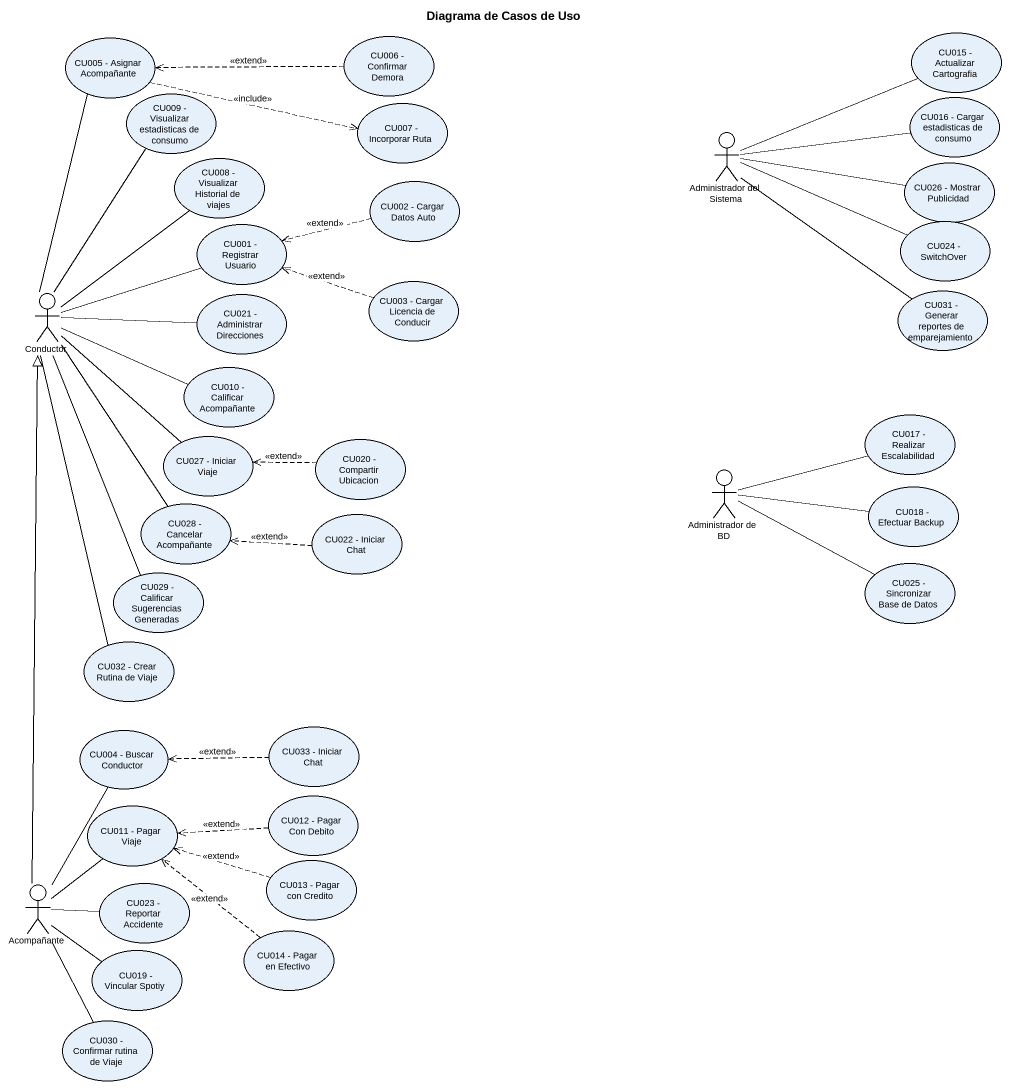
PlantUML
@startuml
title Diagrama de Casos de Uso
usecase "CU005 - Asignar Acompañante" as CU005_Asignar_Acompañante
usecase "CU006 - Confirmar Demora" as CU006_Confirmar_Demora
usecase "CU015 - Actualizar Cartografia" as CU015_Actualizar_Cartografia
usecase "CU009 - Visualizar estadisticas de consumo" as CU009_Visualizar
usecase "CU007 - Incorporar Ruta" as CU007_Incorporar_Ruta
usecase "CU016 - Cargar estadisticas de consumo" as CU016_Cargar_estadisticas
usecase "CU008 - Visualizar Historial de viajes" as CU008_Visualizar_Historial
actor "Administrador del Sistema" as Administrador_del_Sistema
usecase "CU026 - Mostrar Publicidad" as CU026_Mostrar_Publicidad
usecase "CU002 - Cargar Datos Auto" as CU002_Cargar_Datos_Auto
usecase "CU001 - Registrar Usuario" as CU001_Registrar_Usuario
usecase "CU024 - SwitchOver" as CU024_SwitchOver
actor Conductor
usecase "CU021 - Administrar Direcciones" as CU021_Administrar
usecase "CU003 - Cargar Licencia de Conducir" as CU003_Cargar_Licencia_de
usecase "CU031 - Generar reportes de emparejamiento" as CU031_Generar_reportes_de
usecase "CU010 - Calificar Acompañante" as CU010_Calificar_Acompañante
usecase "CU017 - Realizar Escalabilidad" as CU017_Realizar_Escalabilidad
usecase "CU027 - Iniciar Viaje" as CU027_Iniciar_Viaje
usecase "CU020 - Compartir Ubicacion" as CU020_Compartir_Ubicacion
actor "Administrador de BD" as Administrador_de_BD
usecase "CU028 - Cancelar Acompañante" as CU028_Cancelar_Acompañante
usecase "CU018 - Efectuar Backup" as CU018_Efectuar_Backup
usecase "CU022 - Iniciar Chat" as CU022_Iniciar_Chat
usecase "CU029 - Calificar Sugerencias Generadas" as CU029_Calificar_Sugerencias
usecase "CU025 - Sincronizar Base de Datos" as CU025_Sincronizar_Base_de
usecase "CU032 - Crear Rutina de Viaje" as CU032_Crear_Rutina_de_Viaje
usecase "CU004 - Buscar Conductor" as CU004_Buscar_Conductor
usecase "CU033 - Iniciar Chat" as CU033_Iniciar_Chat
usecase "CU011 - Pagar Viaje" as CU011_Pagar_Viaje
usecase "CU012 - Pagar Con Debito" as CU012_Pagar_Con_Debito
usecase "CU013 - Pagar con Credito" as CU013_Pagar_con_Credito
actor Acompañante
usecase "CU023 - Reportar Accidente" as CU023_Reportar_Accidente
usecase "CU014 - Pagar en Efectivo" as CU014_Pagar_en_Efectivo
usecase "CU019 - Vincular Spotiy" as CU019_Vincular_Spotiy
usecase "CU030 - Confirmar rutina de Viaje" as CU030_Confirmar_rutina_de
CU005_Asignar_Acompañante .right.> CU007_Incorporar_Ruta : <<include>>
CU006_Confirmar_Demora .left.> CU005_Asignar_Acompañante : <<extend>>
Administrador_del_Sistema -right- CU015_Actualizar_Cartografia
Administrador_del_Sistema -right- CU016_Cargar_estadisticas
Administrador_del_Sistema -right- CU026_Mostrar_Publicidad
Administrador_del_Sistema -right- CU024_SwitchOver
Administrador_del_Sistema -- CU031_Generar_reportes_de
CU002_Cargar_Datos_Auto .left.> CU001_Registrar_Usuario : <<extend>>
Conductor -up- CU005_Asignar_Acompañante
Conductor -up- CU009_Visualizar
Conductor -up- CU008_Visualizar_Historial
Conductor -right- CU001_Registrar_Usuario
Conductor -right- CU021_Administrar
Conductor -right- CU010_Calificar_Acompañante
Conductor -- CU027_Iniciar_Viaje
Conductor -- CU028_Cancelar_Acompañante
Conductor -- CU029_Calificar_Sugerencias
CU003_Cargar_Licencia_de .left.> CU001_Registrar_Usuario : <<extend>>
CU020_Compartir_Ubicacion .left.> CU027_Iniciar_Viaje : <<extend>>
Administrador_de_BD -right- CU017_Realizar_Escalabilidad
Administrador_de_BD -right- CU018_Efectuar_Backup
Administrador_de_BD -right- CU025_Sincronizar_Base_de
CU022_Iniciar_Chat .left.> CU028_Cancelar_Acompañante : <<extend>>
CU032_Crear_Rutina_de_Viaje -up- Conductor
CU004_Buscar_Conductor -- Acompañante
CU033_Iniciar_Chat .left.> CU004_Buscar_Conductor : <<extend>>
CU012_Pagar_Con_Debito .left.> CU011_Pagar_Viaje : <<extend>>
CU013_Pagar_con_Credito .left.> CU011_Pagar_Viaje : <<extend>>
Acompañante -up-|> Conductor
Acompañante -up- CU011_Pagar_Viaje
Acompañante -right- CU023_Reportar_Accidente
Acompañante -- CU030_Confirmar_rutina_de
CU014_Pagar_en_Efectivo .up.> CU011_Pagar_Viaje : <<extend>>
CU019_Vincular_Spotiy -left- Acompañante
@enduml
